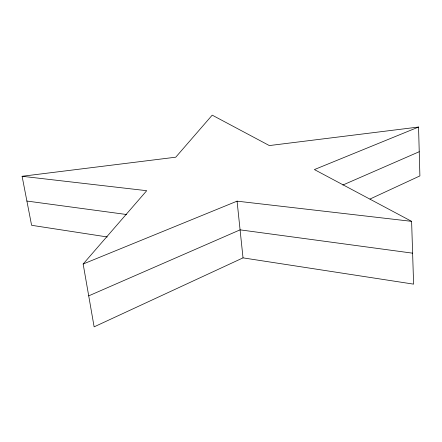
<?xml version="1.0" encoding="UTF-8"?>
<svg xmlns="http://www.w3.org/2000/svg" width="442" height="442" viewBox="0 0 442 442"><rect width="100%" height="100%" fill="white"/><g stroke="black" fill="none" stroke-linecap="round" stroke-linejoin="round"><path stroke-width="0.66" d="M369.993 199.038L419.9 175.916L418.552 127.036L314.4 169.573L411.613 221.348L413.601 284.14L243.023 257.868L94.124 326.853L83.151 264.012L146.711 190.695L22.1 176.281L31.597 225.298L107.284 236.962M88.709 295.864L240.078 229.851L412.624 253.172M342.843 185.038L419.231 151.722M83.151 264.012L237.067 201.154L411.613 221.348M22.1 176.281L175.761 157.192L212.215 115.147L269.338 145.567L418.552 127.036M26.896 201.044L126.655 214.525M237.067 201.154L243.023 257.868"/></g></svg>
